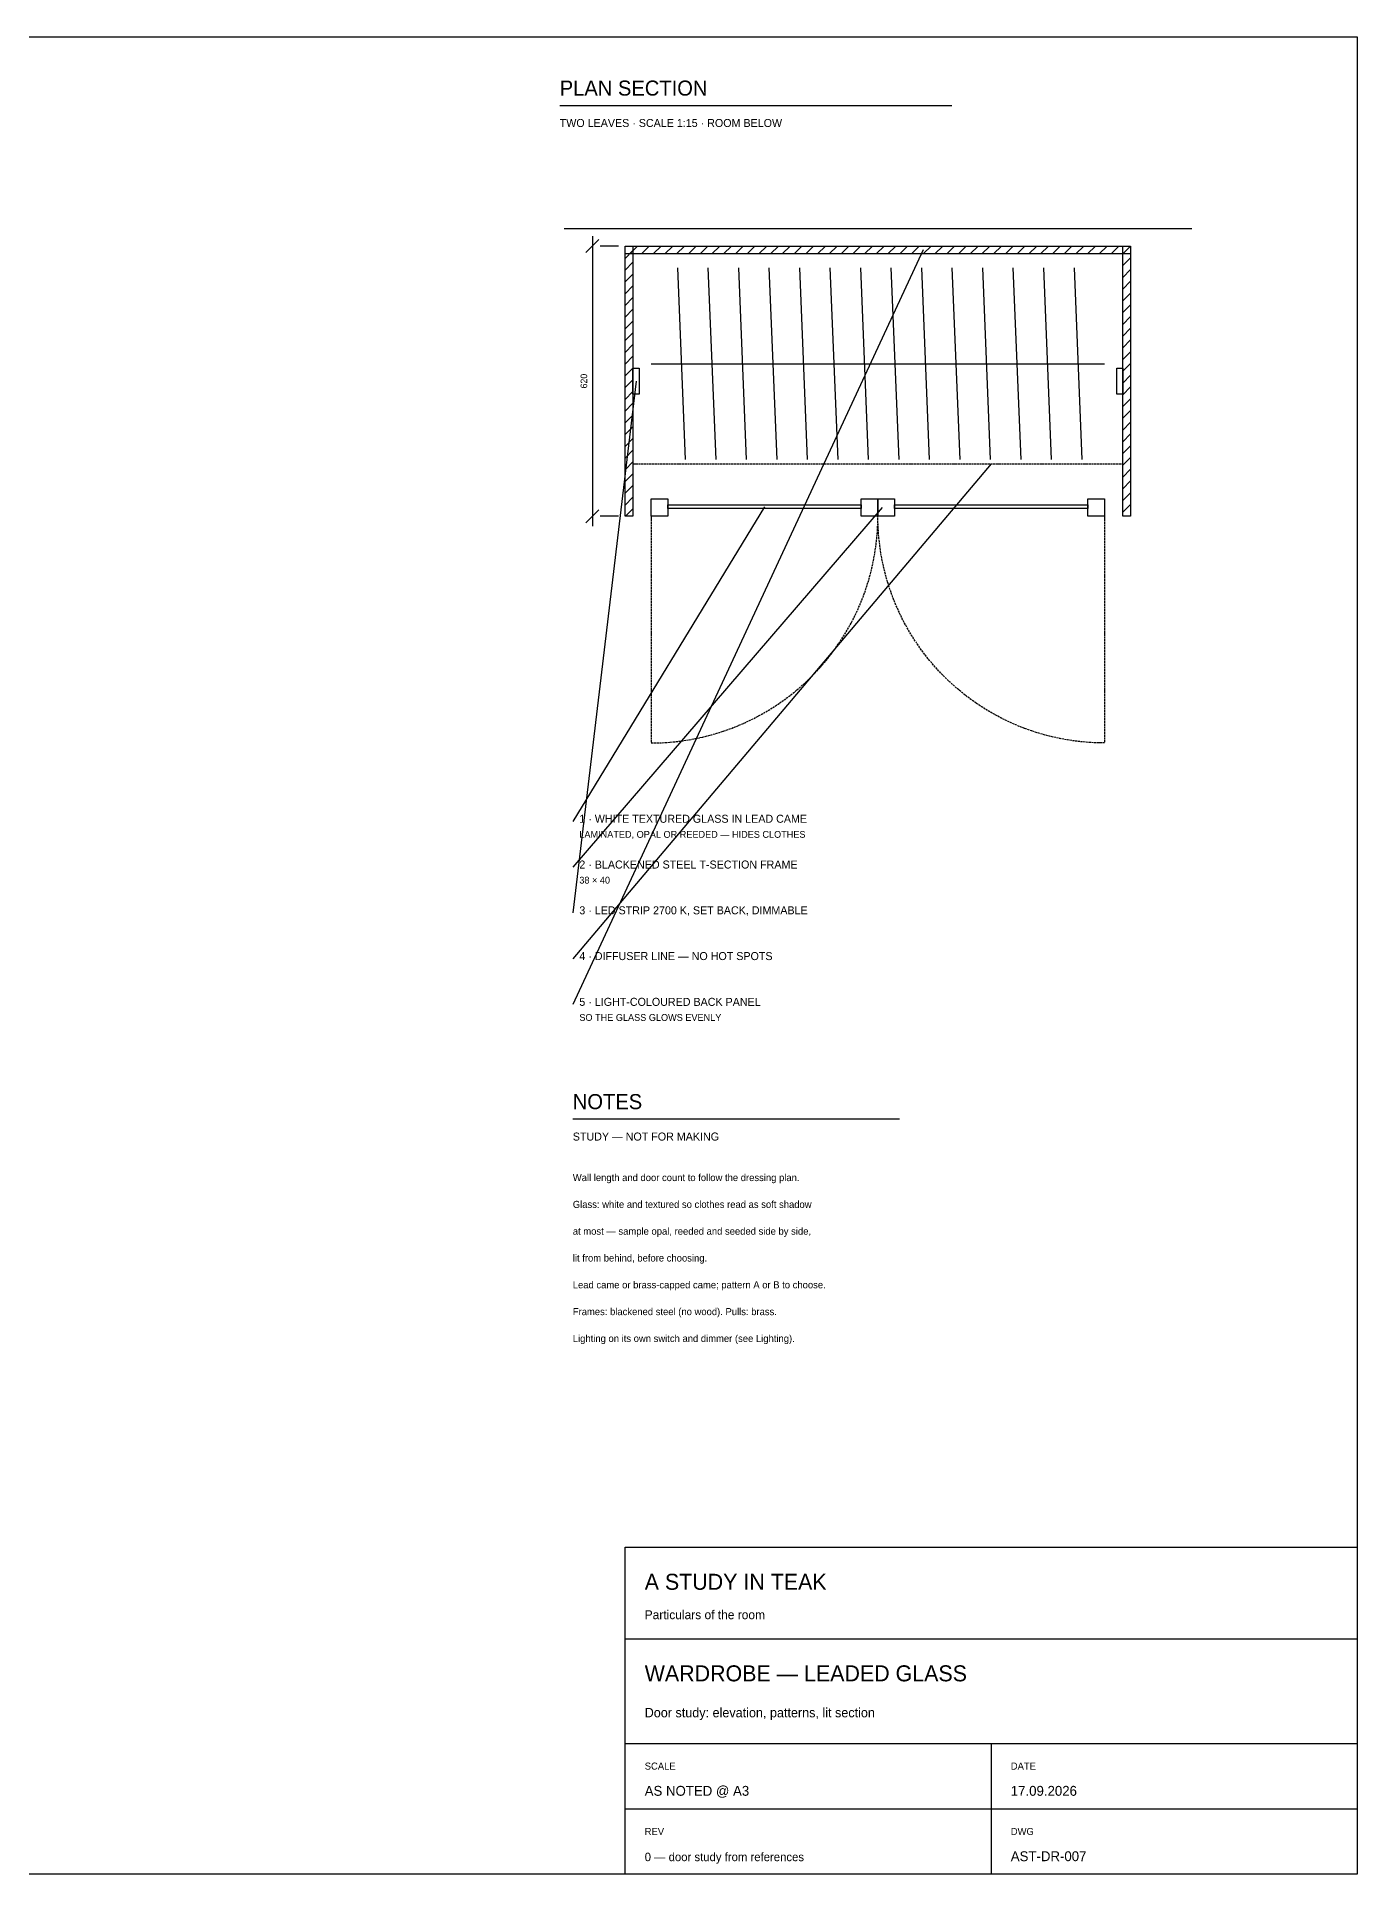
# Model space of a CAD drawing. Header units: millimetres. Extents: x 8 to 412, y 8 to 289.
# Drawn here: x 210 to 412, y 8 to 289 of the extents above; entities that cross this region are included whole.
import ezdxf
from ezdxf.enums import TextEntityAlignment as Align

# ---------------------------------------------------------------- set-up
doc = ezdxf.new("R2010")
doc.units = ezdxf.units.MM
doc.header["$LTSCALE"] = 0.25
doc.linetypes.add('DASHED', pattern=[1.524, 1.27, -0.254])
for name, color, linetype in [('DIMENSIONS', 1, 'Continuous'), ('GEOMETRY', 7, 'Continuous'), ('HATCH', 8, 'Continuous'), ('TEXT', 7, 'Continuous')]:
    doc.layers.add(name, color=color, linetype=linetype)

msp = doc.modelspace()

# ---------------------------------------------------------------- hatches: boundary and pattern name
at = {"layer": 'HATCH'}
h = msp.add_hatch(dxfattribs=at)
h.set_pattern_fill('ANSI31', scale=0.4)
h.paths.add_polyline_path([(300, 257), (377.33, 257), (377.33, 255.8), (300, 255.8), (300, 257)])
h = msp.add_hatch(dxfattribs=at)
h.set_pattern_fill('ANSI31', scale=0.4)
h.paths.add_polyline_path([(300, 257), (301.2, 257), (301.2, 215.67), (300, 215.67), (300, 257)])
h = msp.add_hatch(dxfattribs=at)
h.set_pattern_fill('ANSI31', scale=0.4)
h.paths.add_polyline_path([(376.13, 257), (377.33, 257), (377.33, 215.67), (376.13, 215.67), (376.13, 257)])

# ---------------------------------------------------------------- linework, layer by layer
at = {"layer": 'DIMENSIONS'}
for p, q in [((294, 256), (296, 258)), ((295, 258.5), (295, 214.17)), ((299, 257), (296.2, 257)), ((294, 214.67), (296, 216.67)), ((299, 215.67), (296.2, 215.67))]:
    msp.add_line(p, q, dxfattribs=at)
at = {"layer": 'GEOMETRY'}
for p, q in [((290, 278.5), (350, 278.5)), ((290.67, 259.67), (386.67, 259.67)), ((345.6, 256.4), (292, 141)), ((304, 239), (373.33, 239)), ((301.67, 236.33), (292, 155)), ((356, 223.67), (292, 148)), ((321.33, 217.13), (292, 169)), ((339.33, 217), (292, 162)), ((292, 123.5), (342, 123.5)), ((300, 44), (412, 44)), ((300, 28), (412, 28)), ((356, 28), (356, 8)), ((300, 18), (412, 18))]:
    msp.add_line(p, q, dxfattribs=at)
at = {"layer": 'GEOMETRY', "linetype": 'DASHED'}
msp.add_line((301.2, 223.67), (376.13, 223.67), dxfattribs=at)
at = {"layer": 'GEOMETRY'}
for points in [[(8, 289), (412, 289), (412, 8), (8, 8), (8, 289)], [(300, 257), (377.33, 257), (377.33, 255.8), (300, 255.8), (300, 257)], [(300, 257), (301.2, 257), (301.2, 215.67), (300, 215.67), (300, 257)], [(376.13, 257), (377.33, 257), (377.33, 215.67), (376.13, 215.67), (376.13, 257)], [(308, 253.67), (309.2, 224.33)], [(312.67, 253.67), (313.87, 224.33)], [(317.33, 253.67), (318.53, 224.33)], [(322, 253.67), (323.2, 224.33)], [(326.67, 253.67), (327.87, 224.33)], [(331.33, 253.67), (332.53, 224.33)], [(336, 253.67), (337.2, 224.33)], [(340.67, 253.67), (341.87, 224.33)], [(345.33, 253.67), (346.53, 224.33)], [(350, 253.67), (351.2, 224.33)], [(354.67, 253.67), (355.87, 224.33)], [(359.33, 253.67), (360.53, 224.33)], [(364, 253.67), (365.2, 224.33)], [(368.67, 253.67), (369.87, 224.33)], [(301.2, 238.33), (302.13, 238.33), (302.13, 234.33), (301.2, 234.33), (301.2, 238.33)], [(375.2, 238.33), (376.13, 238.33), (376.13, 234.33), (375.2, 234.33), (375.2, 238.33)], [(304, 218.33), (306.53, 218.33), (306.53, 215.67), (304, 215.67), (304, 218.33)], [(306.53, 217.4), (336.13, 217.4), (336.13, 216.87), (306.53, 216.87), (306.53, 217.4)], [(336.13, 218.33), (338.67, 218.33), (338.67, 215.67), (336.13, 215.67), (336.13, 218.33)], [(338.67, 218.33), (341.2, 218.33), (341.2, 215.67), (338.67, 215.67), (338.67, 218.33)], [(341.2, 217.4), (370.8, 217.4), (370.8, 216.87), (341.2, 216.87), (341.2, 217.4)], [(370.8, 218.33), (373.33, 218.33), (373.33, 215.67), (370.8, 215.67), (370.8, 218.33)], [(300, 58), (412, 58), (412, 8), (300, 8), (300, 58)]]:
    msp.add_lwpolyline(points, dxfattribs=at)
at = {"layer": 'GEOMETRY', "linetype": 'DASHED'}
for points in [[(304, 215.67), (304, 181)], [(373.33, 215.67), (373.33, 181)]]:
    msp.add_lwpolyline(points, dxfattribs=at)
for points in [[(304, 181), (310.08, 181), (316.06, 182.6), (321.33, 185.64), (326.6, 188.69), (330.98, 193.06), (334.02, 198.33), (337.06, 203.6), (338.67, 209.58), (338.67, 215.67)], [(373.33, 181), (367.25, 181), (361.27, 182.6), (356, 185.64), (350.73, 188.69), (346.35, 193.06), (343.31, 198.33), (340.27, 203.6), (338.67, 209.58), (338.67, 215.67)]]:
    msp.add_open_spline(points, degree=3, knots=[0, 0, 0, 0, 1, 1, 1, 2, 2, 2, 3, 3, 3, 3], dxfattribs=at)

# ---------------------------------------------------------------- texts
at = {"layer": 'TEXT'}
for s, height, p in [('PLAN SECTION', 2.304, (290, 280)), ('TWO LEAVES · SCALE 1:15 · ROOM BELOW', 1.224, (290, 275.2)), ('1 · WHITE TEXTURED GLASS IN LEAD CAME', 1.224, (293, 168.8)), ('LAMINATED, OPAL OR REEDED — HIDES CLOTHES', 1.044, (293, 166.5)), ('2 · BLACKENED STEEL T-SECTION FRAME', 1.224, (293, 161.8)), ('38 × 40', 1.044, (293, 159.5)), ('3 · LED STRIP 2700 K, SET BACK, DIMMABLE', 1.224, (293, 154.8)), ('4 · DIFFUSER LINE — NO HOT SPOTS', 1.224, (293, 147.8)), ('5 · LIGHT-COLOURED BACK PANEL', 1.224, (293, 140.8)), ('SO THE GLASS GLOWS EVENLY', 1.044, (293, 138.5)), ('NOTES', 2.304, (292, 125)), ('STUDY — NOT FOR MAKING', 1.224, (292, 120.2)), ('Wall length and door count to follow the dressing plan.', 1.08, (292, 114)), ('Glass: white and textured so clothes read as soft shadow', 1.08, (292, 109.9)), ('at most — sample opal, reeded and seeded side by side,', 1.08, (292, 105.8)), ('lit from behind, before choosing.', 1.08, (292, 101.7)), ('Lead came or brass-capped came; pattern A or B to choose.', 1.08, (292, 97.6)), ('Frames: blackened steel (no wood). Pulls: brass.', 1.08, (292, 93.5)), ('Lighting on its own switch and dimmer (see Lighting).', 1.08, (292, 89.4)), ('A STUDY IN TEAK', 2.448, (303, 51.5)), ('Particulars of the room', 1.368, (303, 47)), ('WARDROBE — LEADED GLASS', 2.448, (303, 37.5)), ('Door study: elevation, patterns, lit section', 1.44, (303, 32)), ('SCALE', 1.08, (303, 24)), ('DATE', 1.08, (359, 24)), ('AS NOTED @ A3', 1.512, (303, 20)), ('17.09.2026', 1.512, (359, 20)), ('REV', 1.08, (303, 14)), ('DWG', 1.08, (359, 14)), ('0 — door study from references', 1.296, (303, 10)), ('AST-DR-007', 1.512, (359, 10))]:
    msp.add_text(s, height=height, dxfattribs=at).set_placement(p)
msp.add_text('620', height=1.008, rotation=90, dxfattribs=at).set_placement((294.2, 236.34), align=Align.CENTER)

doc.saveas('drawing.dxf')
